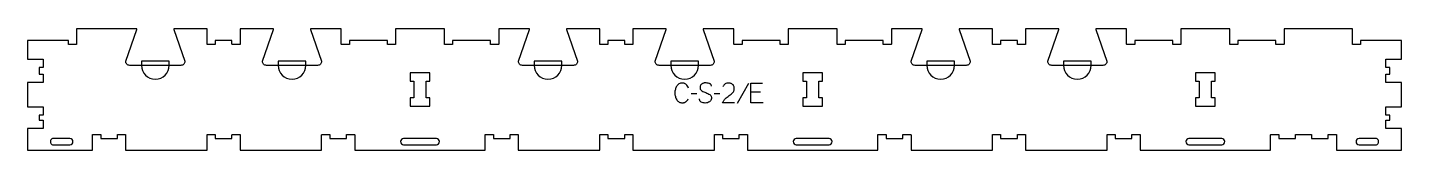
# Model space of a CAD drawing. Extents: x 0 to 2100, y 0 to 186.
import ezdxf

# ---------------------------------------------------------------- set-up
doc = ezdxf.new("R2010")
doc.units = 0
for name, color, linetype in [('1_ANYTOOL_1MMDEEP_LABELS_S', 2, 'CONTINUOUS'), ('3_ANYTOOL_CUTTHROUGH_INSID', 4, 'CONTINUOUS'), ('4_ANYTOOL_CUTTHROUGH_OUTSI', 5, 'CONTINUOUS'), ('5_ANYTOOL_HALF_MILL_9MM_IN', 3, 'CONTINUOUS')]:
    doc.layers.add(name, color=color, linetype=linetype)

msp = doc.modelspace()

# ---------------------------------------------------------------- linework, layer by layer
at = {"layer": '1_ANYTOOL_1MMDEEP_LABELS_S'}
for p, q in [((1022.846076, 86.364008), (1014.060362, 86.278294)), ((1057.903219, 86.364008), (1049.117505, 86.278294)), ((1101.703219, 102.006865), (1084.517505, 71.235436)), ((1119.788934, 88.549722), (1105.131791, 88.549722))]:
    msp.add_line(p, q, dxfattribs=at)
for points in [[(1010.203219, 94.978294, 0.059291), (1008.667058, 97.90771, 0.066881), (1006.453219, 100.356865, 0.04529), (1005.136234, 101.280742, 0.046757), (1003.672862, 101.947936, 0.04633), (1002.03295, 102.352268, 0.037303), (1000.346076, 102.478294, 0.054828), (997.840436, 102.202708, 0.073548), (995.497862, 101.305079, 0.073729), (993.52854, 99.776846, 0.056205), (992.010362, 97.785436, 0.033355), (990.789193, 95.395561, 0.034965), (989.905005, 92.862222, 0.034911), (989.374977, 90.194215, 0.031589), (989.203219, 87.478294, 0.032085), (989.377722, 84.761665, 0.035383), (989.915719, 82.094365, 0.035431), (990.814208, 79.559208, 0.033598), (992.053219, 77.171151, 0.058628), (993.61542, 75.170266, 0.073381), (995.637148, 73.651508, 0.072539), (998.083121, 72.750454, 0.05208), (1000.688934, 72.478294, 0.033243), (1002.130308, 72.57423, 0.042283), (1003.538934, 72.885436, 0.042766), (1004.78163, 73.392526, 0.044269), (1005.917505, 74.106865, 0.055485), (1007.9293, 76.021766, 0.045948), (1009.517505, 78.306865)], [(1045.088934, 97.892579, 0.071867), (1044.89582, 99.229186, 0.100684), (1044.269291, 100.410436, 0.047558), (1043.794737, 100.886887, 0.038563), (1043.244737, 101.275615, 0.037928), (1042.547549, 101.623083, 0.026634), (1041.810362, 101.878294, 0.028461), (1038.787029, 102.564276, 0.041577), (1035.703219, 102.821151, 0.036938), (1034.200859, 102.710011, 0.041531), (1032.735362, 102.365794, 0.041583), (1031.357985, 101.788585, 0.038125), (1030.088934, 100.999722, 0.057611), (1029.018781, 100.007818, 0.065808), (1028.224648, 98.787222, 0.06469), (1027.747152, 97.327667, 0.046778), (1027.603219, 95.792579, 0.052235), (1027.765575, 94.242737, 0.075448), (1028.310362, 92.792579, 0.076671), (1029.226454, 91.619527, 0.061023), (1030.431791, 90.735436, 0.021951), (1033.460645, 89.208091, 0.018213), (1036.603219, 87.928294, -0.02405), (1039.704704, 86.622831, -0.02981), (1042.646076, 84.992579, -0.068439), (1043.787378, 84.026649, -0.079282), (1044.596076, 82.774722, -0.076308), (1045.021076, 81.19604, -0.047772), (1045.046076, 79.549722, -0.046243), (1044.752842, 77.868763, -0.06359), (1044.103219, 76.297936, -0.064671), (1043.130395, 75.013747, -0.057073), (1041.874648, 73.999722, -0.067522), (1038.906339, 72.636812, -0.070793), (1035.681791, 72.135436, -0.064027), (1032.542775, 72.497952, -0.070447), (1029.617505, 73.678294, -0.054374), (1028.459088, 74.527926, -0.074742), (1027.560362, 75.639008, -0.075199), (1027.037355, 76.945386, -0.057737), (1026.874648, 78.349722)], [(1080.488934, 72.521151), (1062.188934, 72.564008, -0.034491), (1062.851712, 74.31134, -0.037732), (1063.758576, 75.944365, -0.037744), (1064.897871, 77.419001, -0.03482), (1066.238934, 78.714008, -0.00859), (1069.198158, 81.112591, -0.008791), (1072.238934, 83.406865, 0.020588), (1075.058222, 85.640308, 0.025206), (1077.660362, 88.121151, 0.046908), (1078.680957, 89.422393, 0.051091), (1079.428219, 90.896151, 0.050722), (1079.876952, 92.544325, 0.041139), (1080.017505, 94.249722, 0.039396), (1079.87486, 96.057308, 0.058519), (1079.385362, 97.796151, 0.060358), (1078.594804, 99.203267, 0.061397), (1077.488934, 100.378294, 0.048006), (1076.132976, 101.300253, 0.045901), (1074.628219, 101.953294, 0.045216), (1072.888158, 102.355853, 0.034258), (1071.103219, 102.478294, 0.055622), (1068.468649, 102.184306, 0.079896), (1066.024648, 101.203294, 0.080617), (1064.05526, 99.537593, 0.060287), (1062.617505, 97.378294)]]:
    msp.add_lwpolyline(points, format="xyb", dxfattribs=at)
msp.add_lwpolyline([(1124.074648, 72.478294), (1105.131791, 72.478294), (1105.131791, 102.478294), (1122.960362, 102.478294)], dxfattribs=at)
at = {"layer": '3_ANYTOOL_CUTTHROUGH_INSID'}
for points in [[(609, 105.544253), (615, 105.544253), (615, 118.044253), (584.5, 118.044253), (584.5, 105.544253), (590.5, 105.544253), (590.5, 80.044253), (584.5, 80.044253), (584.5, 67.544253), (615, 67.544253), (615, 80.044253), (609, 80.044253)], [(1209, 105.544253), (1215, 105.544253), (1215, 118.044253), (1184.5, 118.044253), (1184.5, 105.544253), (1190.5, 105.544253), (1190.5, 80.044253), (1184.5, 80.044253), (1184.5, 67.544253), (1215, 67.544253), (1215, 80.044253), (1209, 80.044253)], [(1809, 105.544253), (1815, 105.544253), (1815, 118.044253), (1784.5, 118.044253), (1784.5, 105.544253), (1790.5, 105.544253), (1790.5, 80.044253), (1784.5, 80.044253), (1784.5, 67.544253), (1815, 67.544253), (1815, 80.044253), (1809, 80.044253)]]:
    msp.add_lwpolyline(points, close=True, dxfattribs=at)
for points in [[(64.75, 8.5, 1), (64.75, 18), (39.009651, 18, 0.12263), (37.35456, 17.587875, 0.106401), (36.040385, 16.480762, 0.09127), (35.253336, 14.956608, 0.148392), (35.253336, 11.543392, 0.09127), (36.040385, 10.019238, 0.106401), (37.35456, 8.912125, 0.12263), (39.009651, 8.5)], [(624.75, 8.5, 1), (624.75, 18), (574.75, 18, 1), (574.75, 8.5)], [(1224.75, 8.5, 1), (1224.75, 18), (1174.75, 18, 1), (1174.75, 8.5)], [(1824.75, 8.5, 1), (1824.75, 18), (1774.75, 18, 1), (1774.75, 8.5)], [(2034.75, 8.5), (2060.490349, 8.5, 0.12263), (2062.14544, 8.912125, 0.106401), (2063.459615, 10.019238, 0.09127), (2064.246664, 11.543392, 0.148392), (2064.246664, 14.956608, 0.09127), (2063.459615, 16.480762, 0.106401), (2062.14544, 17.587875, 0.12263), (2060.490349, 18), (2034.75, 18, 1)]]:
    msp.add_lwpolyline(points, format="xyb", close=True, dxfattribs=at)
at = {"layer": '4_ANYTOOL_CUTTHROUGH_OUTSI'}
msp.add_lwpolyline([(167.191479, 185.5), (149.75, 185.5), (75, 185.5), (75, 161.75, -0.414214), (74.75, 161.5), (62.75, 161.5, -0.414214), (62.5, 161.75), (62.5, 167.5), (0, 167.5), (0, 139), (23.75, 139, -0.414214), (24, 138.75), (24, 126.75, -0.414214), (23.75, 126.5), (18, 126.5), (18, 116), (23.75, 116, -0.414214), (24, 115.75), (24, 103.75, -0.414214), (23.75, 103.5), (0, 103.5), (0, 66.089), (23.75, 66.089, -0.414214), (24, 65.839), (24, 53.839, -0.414214), (23.75, 53.589), (18, 53.589), (18, 46), (23.75, 46, -0.414214), (24, 45.75), (24, 33.75, -0.414214), (23.75, 33.5), (0, 33.5), (0, 0), (99.5, 0), (99.5, 23.75, -0.414214), (99.75, 24), (111.75, 24, -0.414214), (112, 23.75), (112, 18), (137.5, 18), (137.5, 23.75, -0.414214), (137.75, 24), (149.75, 24, -0.414214), (150, 23.75), (150, 0), (274.5, 0), (274.5, 23.75, -0.414214), (274.75, 24), (286.75, 24, -0.414214), (287, 23.75), (287, 18), (312.5, 18), (312.5, 23.75, -0.414214), (312.75, 24), (324.75, 24, -0.414214), (325, 23.75), (325, 0), (449.5, 0), (449.5, 23.75, -0.414214), (449.75, 24), (461.75, 24, -0.414214), (462, 23.75), (462, 18), (487.5, 18), (487.5, 23.75, -0.414214), (487.75, 24), (499.75, 24, -0.414214), (500, 23.75), (500, 0), (699.5, 0), (699.5, 23.75, -0.414214), (699.75, 24), (711.75, 24, -0.414214), (712, 23.75), (712, 18), (737.5, 18), (737.5, 23.75, -0.414214), (737.75, 24), (749.75, 24, -0.414214), (750, 23.75), (750, 0), (874.5, 0), (874.5, 23.75, -0.414214), (874.75, 24), (886.75, 24, -0.414214), (887, 23.75), (887, 18), (912.5, 18), (912.5, 23.75, -0.414214), (912.75, 24), (924.75, 24, -0.414214), (925, 23.75), (925, 0), (1049.5, 0), (1049.5, 23.75, -0.414214), (1049.75, 24), (1061.75, 24, -0.414214), (1062, 23.75), (1062, 18), (1087.5, 18), (1087.5, 23.75, -0.414214), (1087.75, 24), (1099.75, 24, -0.414214), (1100, 23.75), (1100, 0), (1299.5, 0), (1299.5, 23.75, -0.414214), (1299.75, 24), (1311.75, 24, -0.414214), (1312, 23.75), (1312, 18), (1337.5, 18), (1337.5, 23.75, -0.414214), (1337.75, 24), (1349.75, 24, -0.414214), (1350, 23.75), (1350, 0), (1474.5, 0), (1474.5, 23.75, -0.414214), (1474.75, 24), (1486.75, 24, -0.414214), (1487, 23.75), (1487, 18), (1512.5, 18), (1512.5, 23.75, -0.414214), (1512.75, 24), (1524.75, 24, -0.414214), (1525, 23.75), (1525, 0), (1649.5, 0), (1649.5, 23.75, -0.414214), (1649.75, 24), (1661.75, 24, -0.414214), (1662, 23.75), (1662, 18), (1687.5, 18), (1687.5, 23.75, -0.414214), (1687.75, 24), (1699.75, 24, -0.414214), (1700, 23.75), (1700, 0), (1899.5, 0), (1899.5, 23.75, -0.414214), (1899.75, 24), (1911.75, 24, -0.414214), (1912, 23.75), (1912, 18), (1937.5, 18), (1937.5, 23.75, -0.414214), (1937.75, 24), (1949.75, 24), (1961.75, 24, -0.414214), (1962, 23.75), (1962, 18), (1987.5, 18), (1987.5, 23.75, -0.414214), (1987.75, 24), (1999.75, 24, -0.414214), (2000, 23.75), (2000, 0), (2099.5, 0), (2099.5, 33.5), (2075.75, 33.5, -0.414214), (2075.5, 33.75), (2075.5, 45.75, -0.414214), (2075.75, 46), (2081.5, 46), (2081.5, 53.589), (2075.75, 53.589, -0.414214), (2075.5, 53.839), (2075.5, 65.839, -0.414214), (2075.75, 66.089), (2099.5, 66.089), (2099.5, 103.5), (2075.75, 103.5, -0.414214), (2075.5, 103.75), (2075.5, 115.75, -0.414214), (2075.75, 116), (2081.5, 116), (2081.5, 126.5), (2075.75, 126.5, -0.414214), (2075.5, 126.75), (2075.5, 138.75, -0.414214), (2075.75, 139), (2099.5, 139), (2099.5, 167.5), (2037, 167.5), (2037, 161.75, -0.414214), (2036.75, 161.5), (2024.75, 161.5, -0.414214), (2024.5, 161.75), (2024.5, 185.5), (1949.75, 185.5), (1920, 185.5), (1920, 161.75, -0.414214), (1919.75, 161.5), (1907.75, 161.5, -0.414214), (1907.5, 161.75), (1907.5, 167.5), (1849.5, 167.5), (1849.5, 161.75, -0.414214), (1849.25, 161.5), (1837.25, 161.5, -0.414214), (1837, 161.75), (1837, 185.5), (1762.5, 185.5), (1762.5, 161.75, -0.414214), (1762.25, 161.5), (1750.25, 161.5, -0.414214), (1750, 161.75), (1750, 167.5), (1692, 167.5), (1692, 161.75, -0.414214), (1691.75, 161.5), (1679.75, 161.5, -0.414214), (1679.5, 161.75), (1679.5, 185.5), (1649.75, 185.5), (1632.308437, 185.5, 0.061784), (1632.543431, 184.10513), (1649.438965, 135.832588, -0.084368), (1649.453, 135.75, -0.414214), (1643.203, 129.5), (1565.203, 129.5, -0.414214), (1558.953, 135.75, -0.084368), (1558.967035, 135.832588), (1575.866148, 184.116195, 0.0608), (1576.097479, 185.5), (1525, 185.5), (1525, 161.75, -0.414214), (1524.75, 161.5), (1512.75, 161.5, -0.414214), (1512.5, 161.75), (1512.5, 167.5), (1487, 167.5), (1487, 161.75, -0.414214), (1486.75, 161.5), (1474.75, 161.5, -0.414214), (1474.5, 161.75), (1474.5, 185.5), (1423.402437, 185.5, 0.061784), (1423.637431, 184.10513), (1440.532965, 135.832588, -0.084368), (1440.547, 135.75, -0.414214), (1434.297, 129.5), (1356.297, 129.5, -0.414214), (1350.047, 135.75, -0.084368), (1350.061035, 135.832588), (1366.960148, 184.116195, 0.0608), (1367.191479, 185.5), (1320, 185.5), (1320, 161.75, -0.414214), (1319.75, 161.5), (1307.75, 161.5, -0.414214), (1307.5, 161.75), (1307.5, 167.5), (1249.5, 167.5), (1249.5, 161.75, -0.414214), (1249.25, 161.5), (1237.25, 161.5, -0.414214), (1237, 161.75), (1237, 185.5), (1162.5, 185.5), (1162.5, 161.75, -0.414214), (1162.25, 161.5), (1150.25, 161.5, -0.414214), (1150, 161.75), (1150, 167.5), (1092, 167.5), (1092, 161.75, -0.414214), (1091.75, 161.5), (1079.75, 161.5, -0.414214), (1079.5, 161.75), (1079.5, 185.5), (1032.308437, 185.5, 0.061784), (1032.543431, 184.10513), (1049.438965, 135.832588, -0.084368), (1049.453, 135.75, -0.414214), (1043.203, 129.5), (965.203, 129.5, -0.414214), (958.953, 135.75, -0.084368), (958.967035, 135.832588), (975.866148, 184.116195, 0.0608), (976.097479, 185.5), (925, 185.5), (925, 161.75, -0.414214), (924.75, 161.5), (912.75, 161.5, -0.414214), (912.5, 161.75), (912.5, 167.5), (887, 167.5), (887, 161.75, -0.414214), (886.75, 161.5), (874.75, 161.5, -0.414214), (874.5, 161.75), (874.5, 185.5), (823.402437, 185.5, 0.061784), (823.637431, 184.10513), (840.532965, 135.832588, -0.084368), (840.547, 135.75, -0.414214), (834.297, 129.5), (756.297, 129.5, -0.414214), (750.047, 135.75, -0.084368), (750.061035, 135.832588), (766.960148, 184.116195, 0.0608), (767.191479, 185.5), (720, 185.5), (720, 161.75, -0.414214), (719.75, 161.5), (707.75, 161.5, -0.414214), (707.5, 161.75), (707.5, 167.5), (649.5, 167.5), (649.5, 161.75, -0.414214), (649.25, 161.5), (637.25, 161.5, -0.414214), (637, 161.75), (637, 185.5), (562.5, 185.5), (562.5, 161.75, -0.414214), (562.25, 161.5), (550.25, 161.5, -0.414214), (550, 161.75), (550, 167.5), (492, 167.5), (492, 161.75, -0.414214), (491.75, 161.5), (479.75, 161.5, -0.414214), (479.5, 161.75), (479.5, 185.5), (449.75, 185.5), (432.308437, 185.5, 0.061784), (432.543431, 184.10513), (449.438965, 135.832588, -0.084368), (449.453, 135.75, -0.414214), (443.203, 129.5), (365.203, 129.5, -0.414214), (358.953, 135.75, -0.084368), (358.967035, 135.832588), (375.866148, 184.116195, 0.0608), (376.097479, 185.5), (325, 185.5), (325, 161.75, -0.414214), (324.75, 161.5), (312.75, 161.5, -0.414214), (312.5, 161.75), (312.5, 167.5), (287, 167.5), (287, 161.75, -0.414214), (286.75, 161.5), (274.75, 161.5, -0.414214), (274.5, 161.75), (274.5, 185.5), (223.402437, 185.5, 0.061784), (223.637431, 184.10513), (240.532965, 135.832588, -0.084368), (240.547, 135.75, -0.414214), (234.297, 129.5), (156.297, 129.5, -0.414214), (150.047, 135.75, -0.084368), (150.061035, 135.832588), (166.960148, 184.116195, 0.0608)], format="xyb", close=True, dxfattribs=at)
at = {"layer": '5_ANYTOOL_HALF_MILL_9MM_IN'}
for points in [[(174.047, 129.75, 1), (216.547, 129.75), (216.547, 136), (174.047, 136)], [(382.953, 129.75, 1), (425.453, 129.75), (425.453, 136), (382.953, 136)], [(774.047, 129.75, 1), (816.547, 129.75), (816.547, 136), (774.047, 136)], [(982.953, 129.75, 1), (1025.453, 129.75), (1025.453, 136), (982.953, 136)], [(1374.047, 129.75, 1), (1416.547, 129.75), (1416.547, 136), (1374.047, 136)], [(1582.953, 129.75, 1), (1625.453, 129.75), (1625.453, 136), (1582.953, 136)]]:
    msp.add_lwpolyline(points, format="xyb", close=True, dxfattribs=at)

doc.saveas('drawing.dxf')
